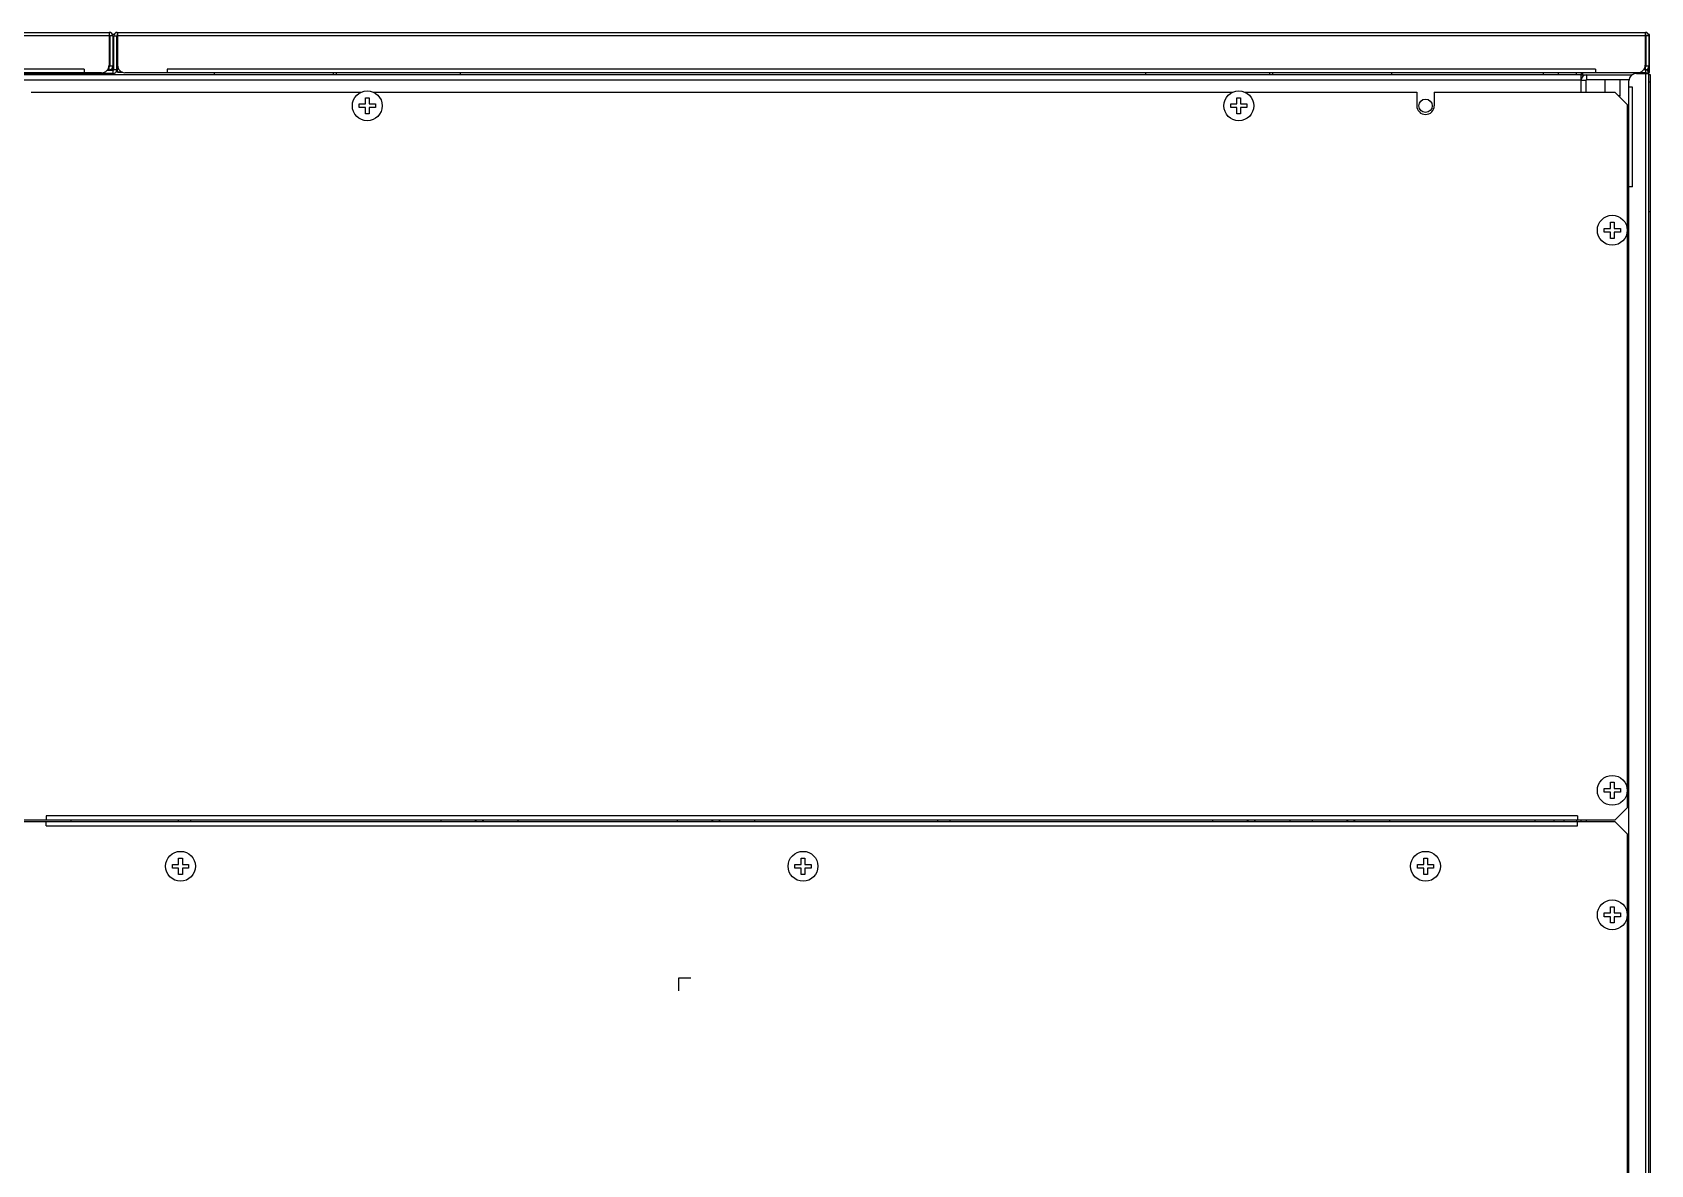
# Model space of a CAD drawing. Header units: millimetres. Extents: x 0 to 101, y -1 to 90.
# Drawn here: x 35.6 to 100.6, y 44.6 to 90.1 of the extents above; entities that cross this region are included whole.
import ezdxf

# ---------------------------------------------------------------- set-up
doc = ezdxf.new("R2010")
doc.units = ezdxf.units.MM

msp = doc.modelspace()

# ---------------------------------------------------------------- linework, layer by layer
for p, q in [((0.21, 90.1), (38.68, 90.1)), ((38.67, 89.96), (0.22, 89.96)), ((38.67, 90.1), (38.67, 88.78)), ((38.68, 89.98), (38.67, 89.98)), ((38.7, 89.88), (38.67, 89.88)), ((38.68, 90.1), (38.68, 89.98)), ((38.7, 89.96), (38.7, 88.74)), ((38.82, 89.96), (38.7, 89.96)), ((38.874, 90.02), (38.806, 90.02)), ((38.82, 89.96), (38.82, 88.6)), ((38.86, 89.88), (38.82, 89.88)), ((38.86, 88.59), (38.86, 89.96)), ((38.86, 89.96), (38.98, 89.96)), ((38.98, 88.59), (38.98, 89.96)), ((39.01, 89.88), (38.98, 89.88)), ((39, 90.1), (39, 89.98)), ((39, 90.1), (100.37, 90.1)), ((39, 89.98), (39.01, 89.98)), ((39.01, 90.1), (39.01, 88.78)), ((100.36, 89.96), (39.01, 89.96)), ((100.36, 90.1), (100.36, 88.78)), ((100.37, 89.98), (100.36, 89.98)), ((100.36, 89.96), (100.37, 89.96)), ((100.37, 90.1), (100.37, 89.98)), ((100.37, 89.97), (100.37, 88.72)), ((100.39, 89.88), (100.37, 89.88)), ((100.51, 89.96), (100.39, 89.96)), ((100.39, 89.96), (100.39, 88.74)), ((100.54, 90.02), (100.496, 90.02)), ((100.51, 89.96), (100.51, 88.6)), ((100.54, 89.88), (100.51, 89.88)), ((100.54, 88.54), (100.54, 90.02)), ((38.37, 88.48), (0.52, 88.48)), ((37.67, 88.62), (1.22, 88.62)), ((97.79, 88.4), (2.79, 88.4)), ((38.84, 88.45), (32.98, 88.45)), ((36.21, 88.45), (36.21, 88.4)), ((36.81, 88.45), (36.81, 88.4)), ((37.67, 88.62), (37.67, 88.48)), ((38.84, 88.57), (38.584, 88.57)), ((38.68, 88.6), (38.61, 88.6)), ((38.68, 88.72), (38.663, 88.72)), ((38.67, 88.78), (38.67, 88.72)), ((38.67, 88.6), (38.67, 88.57)), ((38.68, 88.6), (38.68, 88.72)), ((38.82, 88.74), (38.7, 88.74)), ((38.7, 88.6), (38.82, 88.6)), ((38.84, 88.45), (38.84, 88.57)), ((38.98, 88.59), (38.86, 88.59)), ((39.01, 88.54), (38.97, 88.54)), ((39.01, 88.62), (39.01, 88.78)), ((39.01, 88.64), (39.045, 88.64)), ((39.01, 88.5), (39.01, 88.62)), ((39.057, 88.62), (39.01, 88.62)), ((39.204, 88.5), (39.01, 88.5)), ((39.01, 88.5), (39.204, 88.5)), ((100.06, 88.48), (39.31, 88.48)), ((41.01, 88.62), (41.01, 88.48)), ((98.36, 88.62), (41.01, 88.62)), ((42.89, 88.48), (42.89, 88.4)), ((47.69, 88.4), (47.69, 88.48)), ((47.79, 88.48), (47.79, 88.4)), ((52.79, 88.4), (52.79, 88.48)), ((80.29, 88.48), (80.29, 88.4)), ((85.29, 88.4), (85.29, 88.48)), ((85.39, 88.48), (85.39, 88.4)), ((90.19, 88.4), (90.19, 88.48)), ((96.27, 88.48), (96.27, 88.4)), ((96.87, 88.48), (96.87, 88.4)), ((97.59, 88.48), (97.59, 88.4)), ((97.79, 88.48), (97.79, 88.4)), ((97.79, 88.4), (98.01, 88.4)), ((97.79, 87.7), (97.79, 88.4)), ((97.84, 88.48), (97.84, 88.4)), ((98.01, 88.4), (99.845, 88.4)), ((98.01, 88.4), (98.01, 88.2)), ((98.36, 88.62), (98.36, 88.48)), ((100.01, 88.45), (100.51, 88.45)), ((100.37, 88.48), (100.06, 88.48)), ((100.37, 88.6), (100.3, 88.6)), ((100.37, 88.72), (100.353, 88.72)), ((100.37, 88.6), (100.37, 88.72)), ((100.37, 88.6), (100.37, 88.48)), ((100.51, 88.74), (100.39, 88.74)), ((100.39, 88.6), (100.51, 88.6)), ((100.51, 88.46), (100.39, 88.46)), ((100.39, 88.46), (100.39, 88.45)), ((100.39, 3.35), (100.39, 88.45)), ((100.54, 88.54), (100.493, 88.54)), ((100.51, 3.34), (100.51, 88.46)), ((100.58, 88.4), (100.51, 88.4)), ((100.58, 3.4), (100.58, 88.4)), ((97.79, 88.18), (2.79, 88.18)), ((97.79, 88.18), (97.99, 88.18)), ((97.79, 87.7), (97.79, 88.18)), ((97.99, 87.7), (97.99, 88.18)), ((98.01, 88.2), (99.715, 88.2)), ((98.74, 88.2), (98.74, 87.7)), ((99.34, 88.2), (99.34, 87.534)), ((99.71, 3.65), (99.71, 88.15)), ((99.85, 87.9), (99.71, 87.9)), ((99.85, 83.9), (99.85, 87.9)), ((100.58, 88.1), (100.51, 88.1)), ((35.54, 87.7), (48.802, 87.7)), ((48.715, 87.075), (48.715, 87.225)), ((48.715, 87.225), (48.965, 87.225)), ((48.965, 87.225), (48.965, 87.475)), ((48.965, 87.475), (49.115, 87.475)), ((49.115, 87.475), (49.115, 87.225)), ((49.115, 87.225), (49.365, 87.225)), ((49.278, 87.7), (83.802, 87.7)), ((49.365, 87.225), (49.365, 87.075)), ((83.715, 87.075), (83.715, 87.225)), ((83.715, 87.225), (83.965, 87.225)), ((83.965, 87.225), (83.965, 87.475)), ((83.965, 87.475), (84.115, 87.475)), ((84.115, 87.475), (84.115, 87.225)), ((84.115, 87.225), (84.365, 87.225)), ((84.278, 87.7), (91.19, 87.7)), ((84.365, 87.225), (84.365, 87.075)), ((91.19, 87.7), (91.19, 87.15)), ((91.89, 87.7), (91.89, 87.15)), ((91.89, 87.7), (99.14, 87.7)), ((99.64, 87.2), (99.14, 87.7)), ((99.323, 87.517), (99.337, 87.54)), ((99.331, 87.509), (99.34, 87.534)), ((99.64, 87.2), (99.64, 58.95)), ((48.965, 87.075), (48.715, 87.075)), ((48.965, 86.825), (48.965, 87.075)), ((49.115, 86.825), (48.965, 86.825)), ((49.115, 87.075), (49.115, 86.825)), ((49.365, 87.075), (49.115, 87.075)), ((83.965, 87.075), (83.715, 87.075)), ((83.965, 86.825), (83.965, 87.075)), ((84.115, 86.825), (83.965, 86.825)), ((84.115, 87.075), (84.115, 86.825)), ((84.365, 87.075), (84.115, 87.075)), ((99.85, 83.9), (99.71, 83.9)), ((99.71, 83.6), (99.64, 83.6)), ((99.71, 83.4), (99.64, 83.4)), ((99.71, 83.4), (99.64, 83.4)), ((100.51, 82.9), (100.58, 82.9)), ((98.715, 82.225), (98.965, 82.225)), ((98.715, 82.075), (98.715, 82.225)), ((98.965, 82.075), (98.715, 82.075)), ((98.965, 82.475), (99.115, 82.475)), ((98.965, 82.225), (98.965, 82.475)), ((98.965, 81.825), (98.965, 82.075)), ((99.115, 82.475), (99.115, 82.225)), ((99.115, 82.225), (99.365, 82.225)), ((99.365, 82.075), (99.115, 82.075)), ((99.115, 82.075), (99.115, 81.825)), ((99.365, 82.225), (99.365, 82.075)), ((99.115, 81.825), (98.965, 81.825)), ((98.965, 59.975), (99.115, 59.975)), ((98.965, 59.725), (98.965, 59.975)), ((99.115, 59.975), (99.115, 59.725)), ((98.715, 59.725), (98.965, 59.725)), ((98.715, 59.575), (98.715, 59.725)), ((98.965, 59.575), (98.715, 59.575)), ((98.965, 59.325), (98.965, 59.575)), ((99.115, 59.325), (98.965, 59.325)), ((99.115, 59.725), (99.365, 59.725)), ((99.365, 59.575), (99.115, 59.575)), ((99.115, 59.575), (99.115, 59.325)), ((99.365, 59.725), (99.365, 59.575)), ((36.14, 58.62), (36.14, 58.45)), ((97.64, 58.62), (36.14, 58.62)), ((97.64, 58.62), (97.64, 58.45)), ((99.14, 58.45), (99.64, 58.95)), ((99.14, 58.45), (33.94, 58.45)), ((33.94, 58.4), (99.14, 58.4)), ((36.14, 58.23), (36.14, 58.4)), ((36.14, 58.23), (97.64, 58.23)), ((37.14, 58.45), (37.14, 58.4)), ((41.44, 58.45), (41.44, 58.4)), ((41.94, 58.45), (41.94, 58.4)), ((51.99, 58.45), (51.99, 58.4)), ((53.39, 58.4), (53.39, 58.45)), ((53.414, 58.4), (53.414, 58.45)), ((53.666, 58.45), (53.666, 58.4)), ((53.69, 58.45), (53.69, 58.4)), ((55.09, 58.45), (55.09, 58.4)), ((61.49, 58.45), (61.49, 58.4)), ((62.89, 58.4), (62.89, 58.45)), ((62.914, 58.4), (62.914, 58.45)), ((63.166, 58.45), (63.166, 58.4)), ((63.19, 58.45), (63.19, 58.4)), ((64.59, 58.45), (64.59, 58.4)), ((71.94, 58.45), (71.94, 58.4)), ((72.44, 58.45), (72.44, 58.4)), ((82.99, 58.45), (82.99, 58.4)), ((84.39, 58.4), (84.39, 58.45)), ((84.414, 58.4), (84.414, 58.45)), ((84.666, 58.45), (84.666, 58.4)), ((84.69, 58.45), (84.69, 58.4)), ((86.09, 58.45), (86.09, 58.4)), ((86.99, 58.45), (86.99, 58.4)), ((88.39, 58.4), (88.39, 58.45)), ((88.414, 58.4), (88.414, 58.45)), ((88.666, 58.45), (88.666, 58.4)), ((88.69, 58.45), (88.69, 58.4)), ((90.09, 58.45), (90.09, 58.4)), ((95.94, 58.4), (95.94, 58.45)), ((96.69, 58.45), (96.69, 58.4)), ((97.09, 58.45), (97.09, 58.4)), ((97.62, 58.4), (97.62, 58.45)), ((97.64, 58.23), (97.64, 58.4)), ((97.79, 58.4), (97.79, 58.45)), ((98.01, 58.4), (98.01, 58.45)), ((99.64, 57.9), (99.14, 58.4)), ((99.64, 57.9), (99.64, 12.6)), ((41.215, 56.525), (41.215, 56.675)), ((41.215, 56.675), (41.465, 56.675)), ((41.465, 56.675), (41.465, 56.925)), ((41.465, 56.925), (41.615, 56.925)), ((41.615, 56.925), (41.615, 56.675)), ((41.615, 56.675), (41.865, 56.675)), ((41.865, 56.675), (41.865, 56.525)), ((66.215, 56.675), (66.465, 56.675)), ((66.215, 56.525), (66.215, 56.675)), ((66.465, 56.925), (66.615, 56.925)), ((66.465, 56.675), (66.465, 56.925)), ((66.615, 56.925), (66.615, 56.675)), ((66.615, 56.675), (66.865, 56.675)), ((66.865, 56.675), (66.865, 56.525)), ((91.215, 56.675), (91.465, 56.675)), ((91.215, 56.525), (91.215, 56.675)), ((91.465, 56.925), (91.615, 56.925)), ((91.465, 56.675), (91.465, 56.925)), ((91.615, 56.925), (91.615, 56.675)), ((91.615, 56.675), (91.865, 56.675)), ((91.865, 56.675), (91.865, 56.525)), ((41.465, 56.525), (41.215, 56.525)), ((41.465, 56.275), (41.465, 56.525)), ((41.615, 56.275), (41.465, 56.275)), ((41.615, 56.525), (41.615, 56.275)), ((41.865, 56.525), (41.615, 56.525)), ((66.465, 56.525), (66.215, 56.525)), ((66.465, 56.275), (66.465, 56.525)), ((66.615, 56.275), (66.465, 56.275)), ((66.865, 56.525), (66.615, 56.525)), ((66.615, 56.525), (66.615, 56.275)), ((91.465, 56.525), (91.215, 56.525)), ((91.465, 56.275), (91.465, 56.525)), ((91.615, 56.275), (91.465, 56.275)), ((91.865, 56.525), (91.615, 56.525)), ((91.615, 56.525), (91.615, 56.275)), ((98.715, 54.725), (98.965, 54.725)), ((98.715, 54.575), (98.715, 54.725)), ((98.965, 54.975), (99.115, 54.975)), ((98.965, 54.725), (98.965, 54.975)), ((99.115, 54.975), (99.115, 54.725)), ((99.115, 54.725), (99.365, 54.725)), ((99.365, 54.725), (99.365, 54.575)), ((98.965, 54.575), (98.715, 54.575)), ((98.965, 54.325), (98.965, 54.575)), ((99.115, 54.325), (98.965, 54.325)), ((99.365, 54.575), (99.115, 54.575)), ((99.115, 54.575), (99.115, 54.325)), ((62.04, 52.1), (61.54, 52.1)), ((61.54, 52.1), (61.54, 51.6))]:
    msp.add_line(p, q)
for points in [[(99.337, 87.54), (99.332, 87.545), (99.323, 87.548), (99.309, 87.55), (99.291, 87.55)], [(99.34, 87.534), (99.34, 87.534), (99.339, 87.537), (99.337, 87.54)]]:
    msp.add_lwpolyline(points)
for centre, radius in [((49.04, 87.15), 0.6), ((84.04, 87.15), 0.6), ((91.54, 87.15), 0.27), ((99.04, 82.15), 0.6), ((99.04, 59.65), 0.6), ((41.54, 56.6), 0.6), ((66.54, 56.6), 0.6), ((91.54, 56.6), 0.6), ((99.04, 54.65), 0.6)]:
    msp.add_circle(centre, radius)
for centre, radius, start, end in [((38.68, 89.96), 0.14, 0, 90), ((38.68, 89.96), 0.02, 0, 90), ((39, 89.96), 0.14, 90, 180), ((39, 89.96), 0.02, 90, 180), ((100.37, 89.96), 0.14, 0, 90), ((100.37, 89.96), 0.02, 0, 90), ((38.37, 88.78), 0.3, 270, 0), ((38.68, 88.74), 0.14, 270, 0), ((38.68, 88.74), 0.02, 270, 0), ((38.84, 88.59), 0.14, 270, 0), ((38.84, 88.59), 0.02, 270, 0), ((39.31, 88.78), 0.3, 180, 270), ((98.01, 88.18), 0.22, 90, 180), ((100.01, 88.15), 0.3, 90, 180), ((100.06, 88.78), 0.3, 270, 0), ((100.37, 88.74), 0.14, 270, 0), ((100.37, 88.74), 0.02, 270, 0), ((100.37, 88.46), 0.14, 0, 90), ((100.37, 88.46), 0.02, 0, 90), ((100.24, 88.7), 0.3, 326.21221, 0), ((100.4, 88.54), 0.14, 321.96249, 0), ((98.01, 88.18), 0.02, 90, 180), ((91.54, 87.15), 0.35, 180, 0)]:
    msp.add_arc(centre, radius, start, end)

doc.saveas('drawing.dxf')
